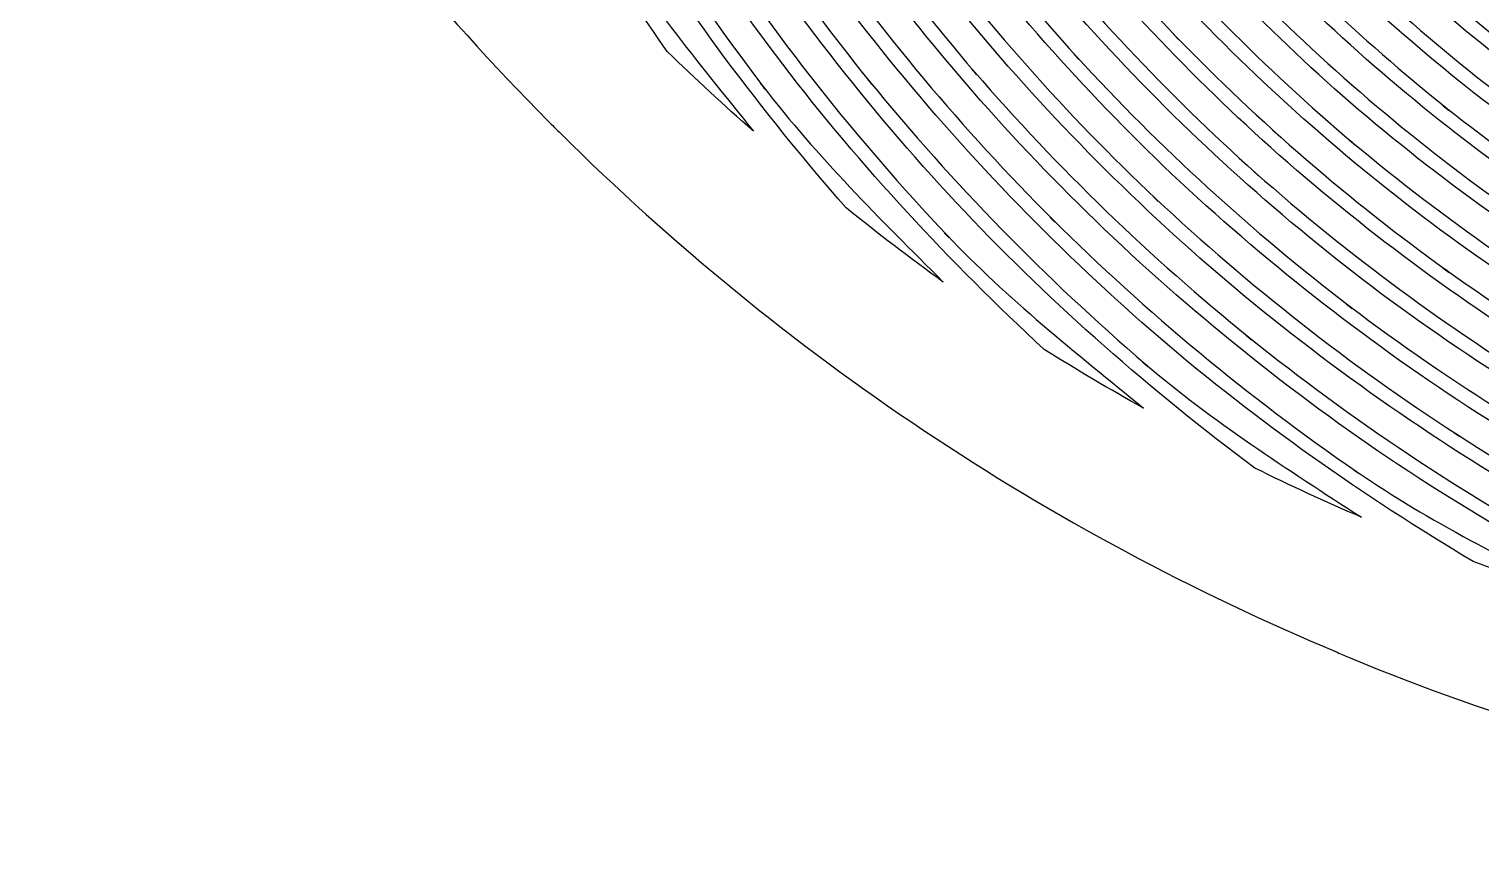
# Model space of a CAD drawing. Extents: x 1 to 151, y 102 to 252.
# Drawn here: x 7.09 to 51.78, y 102.25 to 127.27 of the extents above; entities that cross this region are included whole.
import ezdxf

# ---------------------------------------------------------------- set-up
doc = ezdxf.new("R2010")
doc.units = 0
doc.layers.add('Ebene_1', color=7, linetype='CONTINUOUS')

msp = doc.modelspace()

# ---------------------------------------------------------------- linework, layer by layer
at = {"layer": 'Ebene_1', "color": 7}
for p, q in [((42.312287, 127.112141), (42.469721, 126.948892)), ((42.398759, 127.037303), (42.398759, 127.037303)), ((39.254372, 126.493268), (39.402499, 126.330795)), ((36.113478, 126.029502), (36.253073, 125.867416)), ((39.335804, 126.418818), (39.335804, 126.418818)), ((29.611824, 125.585123), (29.734358, 125.425364)), ((32.896968, 125.725106), (33.027644, 125.564184)), ((32.969093, 125.651431), (32.969093, 125.651431)), ((36.190256, 125.955051), (36.190256, 125.955051)), ((29.680458, 125.510672), (29.680458, 125.510672)), ((50.610067, 124.913127), (50.793093, 124.767327)), ((50.707785, 124.849145), (50.707785, 124.849145)), ((47.73867, 123.83863), (47.912387, 123.69283)), ((47.832895, 123.773098), (47.832895, 123.773098)), ((44.761797, 122.903729), (44.92621, 122.757542)), ((44.850595, 122.838197), (44.850595, 122.838197)), ((41.686822, 122.11424), (41.842316, 121.967664)), ((41.770193, 122.049095), (41.770193, 122.049095)), ((38.520336, 121.474815), (38.66691, 121.329016)), ((38.600601, 121.40812), (38.600601, 121.40812)), ((35.267762, 120.992436), (35.406194, 120.846636)), ((35.344151, 120.925352), (35.344151, 120.925352)), ((50.614721, 119.909408), (50.79348, 119.781446)), ((50.710498, 119.853183), (50.710498, 119.853183)), ((47.6394, 118.802728), (47.809243, 118.673602)), ((47.730138, 118.746114), (47.730138, 118.746114)), ((44.556282, 117.836417), (44.717592, 117.706128)), ((44.641977, 117.779416), (44.641977, 117.779416)), ((41.371957, 117.016682), (41.525125, 116.885618)), ((41.454163, 116.958518), (41.454163, 116.958518)), ((50.940054, 114.848301), (51.114163, 114.735849)), ((51.032345, 114.79983), (51.032345, 114.79983)), ((47.858876, 113.700129), (48.024453, 113.586514)), ((47.948061, 113.650108), (47.948061, 113.650108))]:
    msp.add_line(p, q, dxfattribs=at)
for points in [[(7.094705, 148.347697), (10.827026, 139.425817), (16.249714, 131.310022), (23.064026, 124.447421)], [(26.735384, 126.580515), (24.437355, 129.835079), (22.38909, 133.260369), (20.678109, 136.858999)], [(30.288861, 126.18771), (27.864562, 129.374998), (25.72876, 132.771289), (23.905864, 136.33668)], [(33.554618, 126.347469), (31.120728, 129.363976), (28.960804, 132.590936), (27.099108, 135.990405)], [(23.188111, 135.777134), (25.043965, 132.16945), (27.216502, 128.73386), (29.680458, 125.510672)], [(26.401906, 135.405644), (28.297623, 131.965852), (30.495171, 128.701769), (32.969093, 125.651418)], [(36.751352, 126.671252), (34.317556, 129.519576), (32.142415, 132.57897), (30.251636, 135.813585)], [(39.871695, 127.15402), (37.445471, 129.838799), (35.264173, 132.734703), (33.35298, 135.807382)], [(29.574986, 135.205182), (31.501265, 131.931458), (33.714969, 128.835914), (36.190256, 125.955051)], [(32.699983, 135.172618), (34.647466, 132.063104), (36.868, 129.133662), (39.335804, 126.418825)], [(35.766428, 135.307939), (37.726631, 132.35913), (39.945994, 129.591167), (42.398759, 127.037303)], [(53.843639, 126.888401), (51.273911, 128.847878), (48.885596, 131.033938), (46.706826, 133.4203)], [(51.107181, 125.666941), (48.488972, 127.773138), (46.06521, 130.109532), (43.863734, 132.64826)], [(46.19769, 132.666098), (48.420634, 130.2502), (50.855232, 128.038212), (53.473324, 126.057033)], [(48.260599, 124.575771), (45.60078, 126.834508), (43.14889, 129.32708), (40.93262, 132.022797)], [(43.329393, 131.91112), (45.573492, 129.341849), (48.042398, 126.978415), (50.707785, 124.849145)], [(45.306994, 123.625747), (42.613916, 126.04188), (40.141922, 128.693216), (37.920462, 131.548946)], [(32.242034, 121.764088), (29.643039, 124.738845), (27.264108, 127.900096), (25.204101, 131.271307)], [(35.878879, 121.661318), (33.134293, 124.578068), (30.654564, 127.733306), (28.468693, 131.089045)], [(39.10935, 122.16271), (36.373559, 124.908197), (33.887871, 127.891602), (31.680938, 131.077812)], [(42.253734, 122.819591), (39.535652, 125.397715), (37.053095, 128.212971), (34.834628, 131.231763)], [(40.371524, 131.306206), (42.62941, 128.577983), (45.12627, 126.05688), (47.832895, 123.773098)], [(24.527451, 130.66368), (25.951307, 128.34569), (27.685773, 126.247912), (29.388084, 124.12829)], [(34.224288, 130.557044), (36.481972, 127.502703), (39.007206, 124.65545), (41.770193, 122.049095)], [(37.336487, 130.850582), (39.598082, 127.961702), (42.112426, 125.280264), (44.850595, 122.838197)], [(59.231631, 124.820838), (56.470717, 126.501055), (53.866724, 128.42593), (51.449967, 130.571779)], [(27.813758, 130.457389), (30.036705, 127.06328), (32.556649, 123.873463), (35.344151, 120.925352)], [(31.048493, 130.424041), (33.293585, 127.200689), (35.820649, 124.183541), (38.600601, 121.40812)], [(51.020323, 129.770269), (53.484209, 127.599121), (56.137522, 125.653265), (58.949338, 123.956123)], [(56.637484, 123.319801), (53.813203, 125.140847), (51.158072, 127.211338), (48.703039, 129.506201)], [(48.247029, 128.719427), (50.748224, 126.397749), (53.451726, 124.30428), (56.32611, 122.464779)], [(53.918865, 121.93897), (51.038003, 123.906967), (48.339355, 126.1285), (45.854131, 128.577117)], [(51.080815, 120.68455), (48.150631, 122.805403), (45.416003, 125.183735), (42.908668, 127.79073)], [(45.371753, 127.805465), (47.902144, 125.328853), (50.648124, 123.083034), (53.578021, 121.095193)], [(48.12876, 119.563522), (45.156311, 121.843334), (42.393492, 124.383752), (39.871695, 127.15402)], [(42.398759, 127.037303), (42.372197, 127.064752), (42.338798, 127.084642), (42.312287, 127.112141)], [(42.398759, 127.037303), (44.950509, 124.400346), (47.73167, 121.995928), (50.710498, 119.853183)], [(42.469721, 126.948892), (42.443439, 126.976153), (42.424987, 127.009993), (42.398759, 127.037303)], [(29.388084, 124.12829), (28.483158, 124.923027), (27.598638, 125.740701), (26.735384, 126.580515)], [(45.069295, 118.582477), (42.062156, 121.026556), (39.278806, 123.733732), (36.751352, 126.671252)], [(39.335804, 126.418818), (39.310919, 126.445999), (39.279211, 126.466042), (39.254372, 126.493268)], [(38.334207, 117.410651), (35.416592, 120.111814), (32.705772, 123.029797), (30.288861, 126.18771)], [(41.909399, 117.746068), (38.875125, 120.359927), (36.07928, 123.238518), (33.554618, 126.347469)], [(36.190256, 125.955051), (36.166886, 125.982066), (36.136802, 126.002448), (36.113478, 126.029502)], [(39.335804, 126.418825), (41.900635, 123.617132), (44.709475, 121.049547), (47.730138, 118.746121)], [(39.402499, 126.330795), (39.377638, 126.358046), (39.360614, 126.391523), (39.335804, 126.418818)], [(29.680458, 125.510672), (29.659841, 125.537481), (29.632404, 125.558284), (29.611824, 125.585123)], [(32.969093, 125.651431), (32.947317, 125.678108), (32.918704, 125.698395), (32.896968, 125.725106)], [(33.027644, 125.564184), (33.005496, 125.591406), (32.991198, 125.624174), (32.969093, 125.651431)], [(32.969093, 125.651418), (35.534556, 122.508248), (38.373957, 119.59911), (41.454163, 116.958505)], [(36.190256, 125.955051), (38.759544, 122.984712), (41.587888, 120.24868), (44.641977, 117.779416)], [(36.253073, 125.867416), (36.229558, 125.894692), (36.213725, 125.927736), (36.190256, 125.955051)], [(59.822199, 119.90747), (56.751169, 121.563703), (53.834885, 123.491237), (51.107181, 125.666941)], [(29.680458, 125.510672), (31.348278, 123.342004), (33.292228, 121.414975), (35.229374, 119.485194)], [(29.734358, 125.425364), (29.713849, 125.452111), (29.700927, 125.483896), (29.680458, 125.510672)], [(50.707785, 124.849145), (50.677206, 124.873372), (50.6406, 124.888839), (50.610067, 124.913127)], [(50.707785, 124.849145), (53.48246, 122.650787), (56.447596, 120.704484), (59.568601, 119.033835)], [(50.793093, 124.767327), (50.762194, 124.791907), (50.738633, 124.824502), (50.707785, 124.849145)], [(23.064026, 124.447421), (23.194219, 124.316261), (23.324897, 124.185584), (23.456057, 124.055391)], [(57.130334, 118.36339), (53.99489, 120.166217), (51.026768, 122.245424), (48.260599, 124.575771)], [(23.456057, 124.055391), (30.318383, 117.241481), (38.433768, 111.819066), (47.35517, 108.086845)], [(47.832895, 123.773098), (47.803503, 123.79771), (47.768017, 123.813962), (47.73867, 123.83863)], [(47.832895, 123.773098), (50.645752, 121.417739), (53.662278, 119.31765), (56.848041, 117.498286)], [(47.912387, 123.69283), (47.883501, 123.717109), (47.861732, 123.748765), (47.832895, 123.773098)], [(54.313221, 116.93913), (51.118312, 118.895897), (48.104815, 121.133968), (45.306994, 123.625747)], [(44.850595, 122.838197), (44.823, 122.862634), (44.789354, 122.879243), (44.761797, 122.903729)], [(51.372801, 115.644002), (48.126189, 117.760556), (45.074816, 120.16198), (42.253734, 122.819591)], [(44.850595, 122.838197), (47.694748, 120.319588), (50.75706, 118.059175), (54.002236, 116.084108)], [(44.92621, 122.757542), (44.898607, 122.782072), (44.878154, 122.813618), (44.850595, 122.838197)], [(48.316052, 114.482639), (45.025572, 116.764738), (41.944877, 119.335155), (39.10935, 122.16271)], [(41.770193, 122.049095), (41.744408, 122.073259), (41.712569, 122.090034), (41.686822, 122.11424)], [(41.770193, 122.049095), (44.636629, 119.362921), (47.736168, 116.936724), (51.032345, 114.79983)], [(41.842316, 121.967664), (41.815843, 121.992551), (41.796615, 122.024165), (41.770193, 122.049095)], [(35.229374, 119.485194), (34.21363, 120.218291), (33.2175, 120.97819), (32.242034, 121.764088)], [(44.815697, 113.757506), (41.624344, 116.142588), (38.618295, 118.767507), (35.878879, 121.661318)], [(38.600601, 121.40812), (38.575859, 121.432672), (38.545034, 121.450224), (38.520336, 121.474815)], [(38.600601, 121.40812), (41.480587, 118.550265), (44.608413, 115.954237), (47.948061, 113.650108)], [(38.66691, 121.329016), (38.642474, 121.353337), (38.624999, 121.383762), (38.600601, 121.40812)], [(35.344151, 120.925352), (35.320753, 120.949957), (35.291127, 120.967797), (35.267762, 120.992436)], [(35.344151, 120.925352), (37.197816, 118.976199), (39.307883, 117.305145), (41.38902, 115.603667)], [(35.406194, 120.846636), (35.38316, 120.870927), (35.367152, 120.901028), (35.344151, 120.925352)], [(60.736937, 114.976264), (57.354754, 116.588362), (54.123634, 118.498766), (51.080815, 120.68455)], [(50.710498, 119.853183), (50.680309, 119.874737), (50.644874, 119.8878), (50.614721, 119.909408)], [(50.710498, 119.853183), (53.801532, 117.646276), (57.082686, 115.718955), (60.515521, 114.094098)], [(50.79348, 119.781446), (50.763701, 119.802788), (50.740242, 119.831788), (50.710498, 119.853183)], [(57.947742, 113.380611), (54.497629, 115.146141), (51.212, 117.21541), (48.12876, 119.563522)], [(55.031364, 111.905166), (51.519244, 113.831303), (48.185783, 116.065927), (45.069295, 118.582477)], [(47.730138, 118.746114), (47.701662, 118.767682), (47.667843, 118.781113), (47.6394, 118.802728)], [(47.730138, 118.746121), (50.861237, 116.374636), (54.196568, 114.286236), (57.697634, 112.505821)], [(47.809243, 118.673602), (47.780703, 118.695289), (47.758642, 118.724379), (47.730138, 118.746114)], [(51.539541, 110.879915), (48.149116, 112.905732), (44.909904, 115.176774), (41.909399, 117.746068)], [(44.641977, 117.779416), (44.615181, 117.800946), (44.583048, 117.814847), (44.556282, 117.836417)], [(44.641977, 117.779416), (47.805109, 115.23811), (51.187353, 112.982623), (54.749845, 111.040062)], [(44.717592, 117.706128), (44.690206, 117.728198), (44.669328, 117.757303), (44.641977, 117.779416)], [(41.38902, 115.603667), (40.355824, 116.1804), (39.337234, 116.782917), (38.334207, 117.410651)], [(41.454163, 116.958518), (41.428563, 116.980333), (41.397526, 116.994829), (41.371957, 117.016682)], [(41.525125, 116.885618), (41.499294, 116.907695), (41.479961, 116.936403), (41.454163, 116.958518)], [(41.454163, 116.958505), (43.524662, 115.194055), (45.813913, 113.72214), (48.096576, 112.245223)], [(61.978172, 110.044677), (58.284154, 111.593118), (54.734982, 113.467108), (51.372801, 115.644002)], [(51.032345, 114.79983), (51.00307, 114.818679), (50.969302, 114.829408), (50.940054, 114.848301)], [(58.680231, 108.621573), (55.070449, 110.289016), (51.590554, 112.225971), (48.316052, 114.482639)], [(51.032345, 114.79983), (54.443327, 112.60363), (58.042145, 110.714418), (61.78739, 109.155137)], [(51.114163, 114.735849), (51.085023, 114.754674), (51.061452, 114.78096), (51.032345, 114.79983)], [(48.096576, 112.245223), (46.990277, 112.721358), (45.896295, 113.225616), (44.815697, 113.757506)], [(47.948061, 113.650108), (47.919893, 113.66942), (47.887016, 113.680776), (47.858876, 113.700129)], [(47.948061, 113.650108), (50.203676, 112.103608), (52.656665, 110.889944), (55.084874, 109.635578)], [(48.024453, 113.586514), (47.997097, 113.605328), (47.975389, 113.631254), (47.948061, 113.650108)], [(55.084874, 109.635578), (53.892307, 110.018952), (52.710114, 110.433877), (51.539541, 110.879915)], [(47.35517, 108.086845), (47.485426, 108.029602), (47.615844, 107.972729), (47.746423, 107.916228)], [(47.746423, 107.916228), (56.783324, 104.188381), (66.461856, 102.263213), (76.237449, 102.249045)]]:
    msp.add_open_spline(points, degree=3, dxfattribs=at)

doc.saveas('drawing.dxf')
